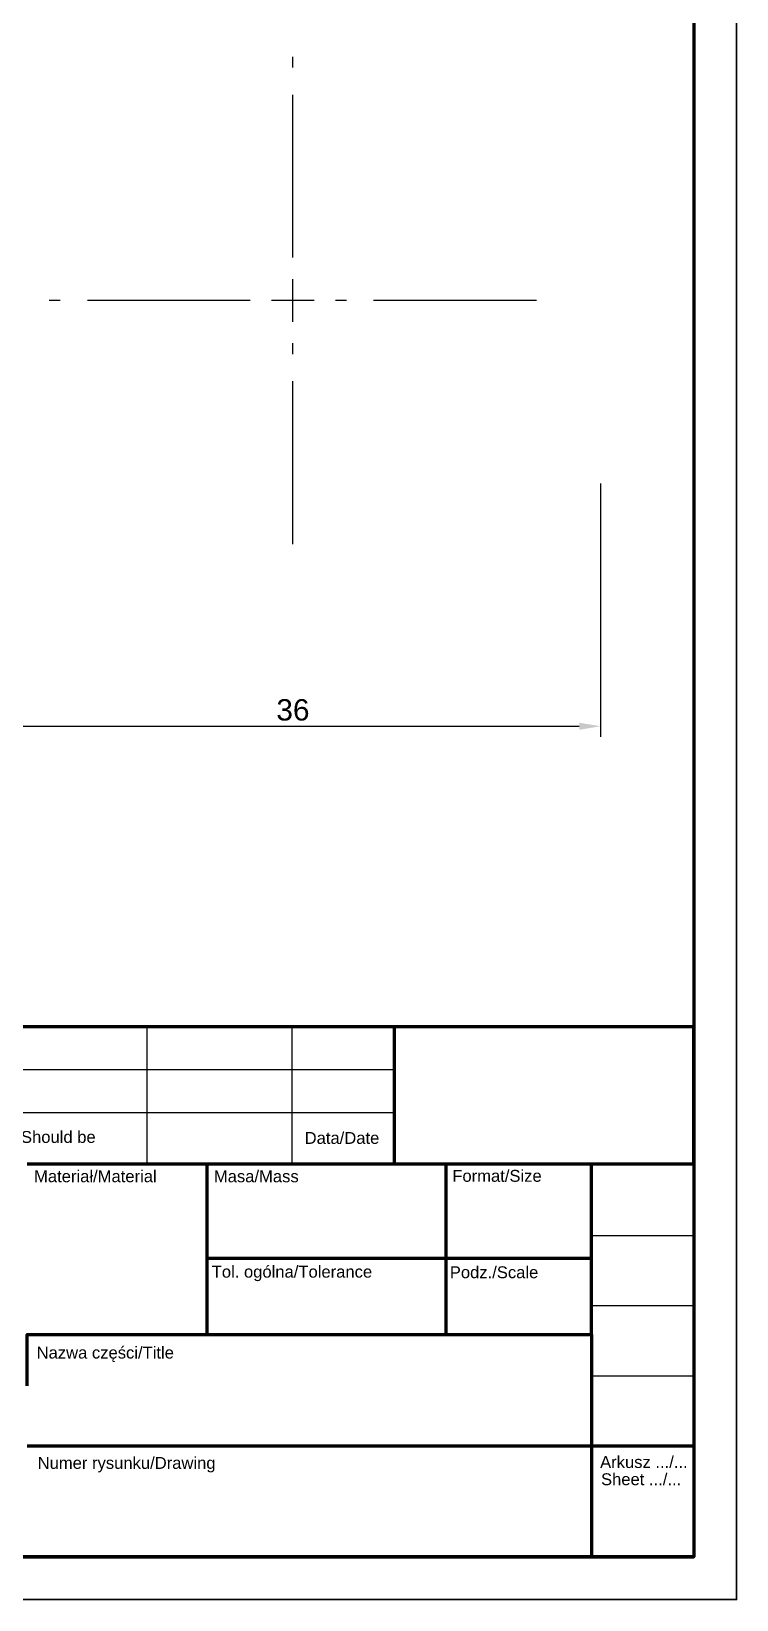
# Paper-space layout 'Układ3' of a CAD drawing. Header units: millimetres. Extents: x 0 to 210, y 0 to 297.
# Drawn here: x 127.5 to 210, y 0 to 183.5 of the extents above; entities that cross this region are included whole.
import ezdxf

# ---------------------------------------------------------------- set-up
doc = ezdxf.new("R2010")
doc.units = ezdxf.units.MM
doc.linetypes.add('CENTER2', pattern=[28.575, 19.05, -3.175, 3.175, -3.175])
doc.layers.add('PDF _Geometria', color=7, linetype='Continuous')
doc.styles.get("Standard").update_dxf_attribs({"font": 'arial.ttf'})
doc.dimstyles.new('ISO-25', dxfattribs={"dimtxt": 2.5, "dimasz": 2.5, "dimexe": 1.25, "dimexo": 0.625, "dimtad": 1, "dimtxsty": 'Standard', "dimcen": 2.5, "dimadec": 0, "dimazin": 0, "dimtfac": 1, "dimtmove": 0, "dimatfit": 3, "dimfxl": 1, "dimarcsym": 0})

# ---------------------------------------------------------------- blocks, each defined once
blk = doc.blocks.new('*D9')
at = {"color": 0, "lineweight": -2, "transparency": 16777216}
for p, q in [((122.08, 130.58), (122.08, 100.92)), ((194.08, 130.58), (194.08, 100.92)), ((124.58, 102.17), (191.58, 102.17))]:
    blk.add_line(p, q, dxfattribs=at)
at = {"color": 0, "transparency": 16777216}
for points in [[(124.58, 102.58), (124.58, 101.75), (122.08, 102.17)], [(191.58, 102.58), (191.58, 101.75), (194.08, 102.17)]]:
    blk.add_solid(points, dxfattribs=at)
at = {"layer": 'Defpoints', "color": 0, "transparency": 16777216}
for p in [(122.08, 131.2), (194.08, 131.2), (194.08, 102.17)]:
    blk.add_point(p, dxfattribs=at)
at = {"color": 0, "transparency": 16777216, "insert": (158.08, 104.07), "char_height": 2.5, "attachment_point": 5}
blk.add_mtext('36', dxfattribs=at)
blk = doc.blocks.new('*U10')
at = {"color": 0, "linetype": 'CENTER2', "transparency": 16777216}
for p, q in [((0, 5), (0, 28.5)), ((-28.5, 0), (-5, 0)), ((5, 0), (28.5, 0)), ((0, -28.5), (0, -5))]:
    blk.add_line(p, q, dxfattribs=at)
at = {"color": 0, "linetype": 'Continuous', "transparency": 16777216}
for p, q in [((0, -2.5), (0, 2.5)), ((-2.5, 0), (2.5, 0))]:
    blk.add_line(p, q, dxfattribs=at)

psp = doc.layouts.new('Układ3')

# ---------------------------------------------------------------- linework, layer by layer
at = {"layer": 'PDF _Geometria', "lineweight": 35}
psp.add_lwpolyline([(-0.002, 297), (209.998, 297), (209.998, 0), (-0.002, 0)], close=True, dxfattribs=at)
at = {"layer": 'PDF _Geometria', "lineweight": 70}
for points in [[(4.998, 292), (204.998, 292), (204.998, 5), (4.998, 5)], [(27.016, 4.998), (126.998, 4.998), (192.998, 4.998), (204.998, 4.998)]]:
    psp.add_lwpolyline(points, close=True, dxfattribs=at)
for points in [[(126.998, 50.998), (204.998, 50.998), (204.998, 66.998), (27.016, 66.998), (27.016, 61.998), (27.016, 56.998), (27.016, 50.998)], [(169.975, 50.998), (169.975, 66.998)], [(147.998, 50.998), (147.998, 30.998)], [(175.998, 30.998), (175.998, 50.998)], [(192.998, 30.998), (192.998, 50.998)], [(204.998, 50.998), (204.998, 30.998), (204.998, 4.998)], [(147.998, 39.957), (192.998, 39.957)], [(126.998, 24.998), (126.998, 30.998), (192.998, 30.998), (192.998, 4.998)], [(126.998, 17.998), (192.998, 17.998), (204.998, 17.998)]]:
    psp.add_lwpolyline(points, dxfattribs=at)
at = {"layer": 'PDF _Geometria', "lineweight": 25}
for points in [[(141.016, 50.998), (141.016, 66.998)], [(157.975, 50.998), (157.975, 66.998)], [(27.016, 61.998), (169.975, 61.998)], [(27.016, 56.998), (169.975, 56.998)], [(192.998, 42.598), (204.998, 42.598)], [(192.998, 34.398), (204.998, 34.398)], [(192.998, 26.198), (204.998, 26.198)]]:
    psp.add_lwpolyline(points, dxfattribs=at)

# ---------------------------------------------------------------- block references
at = {"linetype": 'CENTER2', "extrusion": (0, 0, -1)}
psp.add_blockref('*U10', (-158.076, 151.986), dxfattribs=at)

# ---------------------------------------------------------------- texts
for s, height, p in [('Powinno być/Should be', 1.38947, (114.717, 53.43)), ('Data/Date', 1.3895, (159.452, 53.316)), ('Materiał/Material', 1.38947, (127.795, 48.832)), ('Masa/Mass', 1.3895, (148.833, 48.826)), ('Format/Size', 1.38947, (176.728, 48.88)), ('Tol. ogólna/Tolerance', 1.38947, (148.579, 37.668)), ('Podz./Scale', 1.38947, (176.437, 37.601)), ('Nazwa części/Title', 1.38947, (128.09, 28.204)), ('Numer rysunku/Drawing', 1.38947, (128.212, 15.298)), ('Arkusz .../...', 1.38947, (194.022, 15.4)), ('Sheet .../...', 1.38947, (194.13, 13.387))]:
    psp.add_text(s, height=height).set_placement(p)

# ---------------------------------------------------------------- dimensions: what is measured, and where the dimension line sits
dim = psp.add_linear_dim(base=(194.076, 102.167), p1=(122.076, 131.202), p2=(194.076, 131.202), dimstyle='ISO-25', override={"dimlfac": -0.5})
dim.commit()
dim.dimension.update_dxf_attribs({"geometry": '*D9', "text_midpoint": (158.076, 104.069)})

doc.saveas('drawing.dxf')
